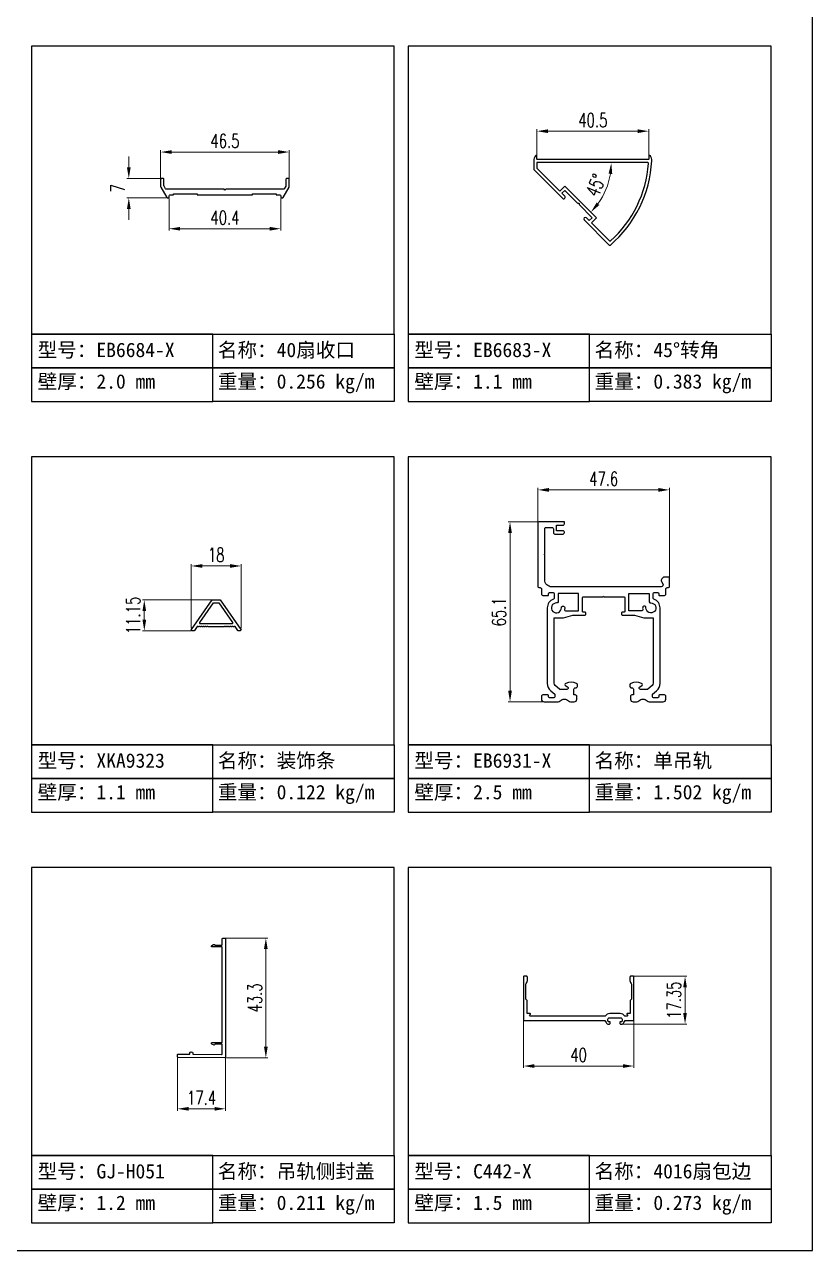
# Model space of a CAD drawing. Header units: millimetres. Extents: x 4423 to 13326, y -1516 to 5738.
# Drawn here: x 10979.3 to 11264.3, y 4833.2 to 5276.5 of the extents above; entities that cross this region are included whole.
import ezdxf

# ---------------------------------------------------------------- set-up
doc = ezdxf.new("R2010")
doc.units = ezdxf.units.MM
doc.header["$LTSCALE"] = 0.5
doc.layers.add('铝型材', color=1, linetype='Continuous')
doc.styles.get("Standard").update_dxf_attribs({"font": 'swissc.ttf', "height": 3})
doc.styles.add('汇总标注', font='romand.shx', dxfattribs={"width": 0.7, "height": 5})
doc.dimstyles.new('1汇总比例', dxfattribs={"dimscale": 0, "dimtxt": 5, "dimasz": 4, "dimexe": 0.7, "dimexo": 0.625, "dimgap": 1.5, "dimtad": 1, "dimzin": 9, "dimdsep": 46, "dimtxsty": '汇总标注', "dimcen": 0, "dimclrd": 3, "dimclre": 3, "dimclrt": 2, "dimadec": 1, "dimazin": 2, "dimtfac": 1, "dimtofl": 0, "dimtmove": 0, "dimatfit": 3, "dimfxl": 0, "dimtolj": 1, "dimlwd": 13, "dimlwe": 13, "dimarcsym": 0})

# ---------------------------------------------------------------- blocks, each defined once
blk = doc.blocks.new('*D214')
at = {"layer": 'Defpoints', "color": 0, "lineweight": 30, "ltscale": 0.4, "transparency": 16777216}
for p in [(11031.59, 5214.3), (11071.99, 5214.3), (11071.99, 5202.69)]:
    blk.add_point(p, dxfattribs=at)
at = {"layer": '铝型材', "color": 3, "lineweight": 13, "ltscale": 0.4, "transparency": 16777216}
for p, q in [((11031.59, 5213.68), (11031.59, 5201.99)), ((11071.99, 5213.68), (11071.99, 5201.99)), ((11035.59, 5202.69), (11067.99, 5202.69))]:
    blk.add_line(p, q, dxfattribs=at)
at = {"layer": '铝型材', "color": 3, "lineweight": 30, "ltscale": 0.4, "transparency": 16777216}
for points in [[(11035.59, 5203.35), (11035.59, 5202.02), (11031.59, 5202.69)], [(11067.99, 5203.35), (11067.99, 5202.02), (11071.99, 5202.69)]]:
    blk.add_solid(points, dxfattribs=at)
at = {"layer": '铝型材', "color": 2, "ltscale": 0.4, "transparency": 16777216, "insert": (11051.79, 5206.69), "char_height": 5, "attachment_point": 5, "style": '汇总标注'}
blk.add_mtext('\\A1;40.4', dxfattribs=at)
blk = doc.blocks.new('*D215')
at = {"layer": 'Defpoints', "color": 0, "lineweight": 30, "ltscale": 0.4, "transparency": 16777216}
for p in [(11028.54, 5230.42), (11028.54, 5219.22), (11075.04, 5219.22)]:
    blk.add_point(p, dxfattribs=at)
at = {"layer": '铝型材', "color": 3, "lineweight": 13, "ltscale": 0.4, "transparency": 16777216}
for p, q in [((11028.54, 5219.84), (11028.54, 5231.12)), ((11071.04, 5230.42), (11032.54, 5230.42)), ((11075.04, 5219.84), (11075.04, 5231.12))]:
    blk.add_line(p, q, dxfattribs=at)
at = {"layer": '铝型材', "color": 3, "lineweight": 30, "ltscale": 0.4, "transparency": 16777216}
for points in [[(11032.54, 5231.09), (11032.54, 5229.75), (11028.54, 5230.42)], [(11071.04, 5231.09), (11071.04, 5229.75), (11075.04, 5230.42)]]:
    blk.add_solid(points, dxfattribs=at)
at = {"layer": '铝型材', "color": 2, "ltscale": 0.4, "transparency": 16777216, "insert": (11051.79, 5234.42), "char_height": 5, "attachment_point": 5, "style": '汇总标注'}
blk.add_mtext('\\A1;46.5', dxfattribs=at)
blk = doc.blocks.new('*D216')
at = {"layer": 'Defpoints', "color": 0, "lineweight": 30, "ltscale": 0.4, "transparency": 16777216}
for p in [(11017.02, 5220.85), (11029.14, 5220.85), (11031.14, 5213.85)]:
    blk.add_point(p, dxfattribs=at)
at = {"layer": '铝型材', "color": 3, "lineweight": 13, "ltscale": 0.4, "transparency": 16777216}
for p, q in [((11017.02, 5224.85), (11017.02, 5228.85)), ((11028.51, 5220.85), (11016.32, 5220.85)), ((11030.52, 5213.85), (11016.32, 5213.85)), ((11017.02, 5209.85), (11017.02, 5205.85))]:
    blk.add_line(p, q, dxfattribs=at)
at = {"layer": '铝型材', "color": 3, "lineweight": 30, "ltscale": 0.4, "transparency": 16777216}
for points in [[(11016.35, 5224.85), (11017.69, 5224.85), (11017.02, 5220.85)], [(11016.35, 5209.85), (11017.69, 5209.85), (11017.02, 5213.85)]]:
    blk.add_solid(points, dxfattribs=at)
at = {"layer": '铝型材', "color": 2, "ltscale": 0.4, "transparency": 16777216, "insert": (11013.02, 5217.35), "char_height": 5, "attachment_point": 5, "rotation": 90, "style": '汇总标注'}
blk.add_mtext('\\A1;7', dxfattribs=at)
blk = doc.blocks.new('*D217')
at = {"layer": 'Defpoints', "color": 0, "lineweight": 30, "ltscale": 0.4, "transparency": 16777216}
for p in [(11205.1, 5237.97), (11164.6, 5228.44), (11205.1, 5228.44)]:
    blk.add_point(p, dxfattribs=at)
at = {"layer": '铝型材', "color": 3, "lineweight": 13, "ltscale": 0.4, "transparency": 16777216}
for p, q in [((11164.6, 5229.06), (11164.6, 5238.67)), ((11168.6, 5237.97), (11201.1, 5237.97)), ((11205.1, 5229.06), (11205.1, 5238.67))]:
    blk.add_line(p, q, dxfattribs=at)
at = {"layer": '铝型材', "color": 3, "lineweight": 30, "ltscale": 0.4, "transparency": 16777216}
for points in [[(11168.6, 5238.63), (11168.6, 5237.3), (11164.6, 5237.97)], [(11201.1, 5238.63), (11201.1, 5237.3), (11205.1, 5237.97)]]:
    blk.add_solid(points, dxfattribs=at)
at = {"layer": '铝型材', "color": 2, "ltscale": 0.4, "transparency": 16777216, "insert": (11184.85, 5241.97), "char_height": 5, "attachment_point": 5, "style": '汇总标注'}
blk.add_mtext('\\A1;40.5', dxfattribs=at)
blk = doc.blocks.new('*D218')
at = {"layer": 'Defpoints', "color": 0, "lineweight": 30, "ltscale": 0.4, "transparency": 16777216}
for p in [(11164.6, 5226.53), (11204.69, 5226.53), (11174.71, 5218.07), (11188.14, 5213.89), (11186.17, 5206.61)]:
    blk.add_point(p, dxfattribs=at)
at = {"layer": '铝型材', "color": 3, "lineweight": 13, "ltscale": 0.4, "transparency": 16777216}
blk.add_arc((11166.25, 5226.53), 25.28, 324.0744, 350.9256, dxfattribs=at)
at = {"layer": '铝型材', "color": 3, "lineweight": 30, "ltscale": 0.4, "transparency": 16777216}
for points in [[(11190.55, 5222.6), (11191.88, 5222.49), (11191.53, 5226.53)], [(11187.23, 5211.27), (11186.21, 5212.13), (11184.12, 5208.66)]]:
    blk.add_solid(points, dxfattribs=at)
at = {"layer": '铝型材', "color": 2, "ltscale": 0.4, "transparency": 16777216, "insert": (11185.91, 5218.39), "char_height": 5, "attachment_point": 5, "rotation": 67.5, "style": '汇总标注'}
blk.add_mtext('\\A1;45°', dxfattribs=at)
blk = doc.blocks.new('*D239')
at = {"layer": 'Defpoints', "color": 0, "lineweight": 30, "ltscale": 0.4, "transparency": 16777216}
for p in [(11164.97, 5108.25), (11164.97, 5093.95), (11212.57, 5075.05)]:
    blk.add_point(p, dxfattribs=at)
at = {"layer": '铝型材', "color": 3, "lineweight": 13, "ltscale": 0.4, "transparency": 16777216}
for p, q in [((11164.97, 5094.58), (11164.97, 5108.95)), ((11208.57, 5108.25), (11168.97, 5108.25)), ((11212.57, 5075.67), (11212.57, 5108.95))]:
    blk.add_line(p, q, dxfattribs=at)
at = {"layer": '铝型材', "color": 3, "lineweight": 30, "ltscale": 0.4, "transparency": 16777216}
for points in [[(11168.97, 5108.92), (11168.97, 5107.58), (11164.97, 5108.25)], [(11208.57, 5108.92), (11208.57, 5107.58), (11212.57, 5108.25)]]:
    blk.add_solid(points, dxfattribs=at)
at = {"layer": '铝型材', "color": 2, "ltscale": 0.4, "transparency": 16777216, "insert": (11188.77, 5112.25), "char_height": 5, "attachment_point": 5, "style": '汇总标注'}
blk.add_mtext('\\A1;47.6', dxfattribs=at)
blk = doc.blocks.new('*D240')
at = {"layer": 'Defpoints', "color": 0, "lineweight": 30, "ltscale": 0.4, "transparency": 16777216}
for p in [(11167.59, 5096.7), (11154.9, 5031.6), (11169.79, 5031.6)]:
    blk.add_point(p, dxfattribs=at)
at = {"layer": '铝型材', "color": 3, "lineweight": 13, "ltscale": 0.4, "transparency": 16777216}
for p, q in [((11166.96, 5096.7), (11154.2, 5096.7)), ((11154.9, 5092.7), (11154.9, 5035.6)), ((11169.16, 5031.6), (11154.2, 5031.6))]:
    blk.add_line(p, q, dxfattribs=at)
at = {"layer": '铝型材', "color": 3, "lineweight": 30, "ltscale": 0.4, "transparency": 16777216}
for points in [[(11154.23, 5092.7), (11155.57, 5092.7), (11154.9, 5096.7)], [(11154.23, 5035.6), (11155.57, 5035.6), (11154.9, 5031.6)]]:
    blk.add_solid(points, dxfattribs=at)
at = {"layer": '铝型材', "color": 2, "ltscale": 0.4, "transparency": 16777216, "insert": (11150.9, 5064.15), "char_height": 5, "attachment_point": 5, "rotation": 90, "style": '汇总标注'}
blk.add_mtext('\\A1;65.1', dxfattribs=at)
blk = doc.blocks.new('*D264')
at = {"layer": 'Defpoints', "color": 0, "lineweight": 30, "ltscale": 0.4, "transparency": 16777216}
for p in [(11034.63, 4903.64), (11052.03, 4905.43), (11034.63, 4884.44)]:
    blk.add_point(p, dxfattribs=at)
at = {"layer": '铝型材', "color": 3, "lineweight": 13, "ltscale": 0.4, "transparency": 16777216}
for p, q in [((11052.03, 4904.8), (11052.03, 4883.74)), ((11034.63, 4903.01), (11034.63, 4883.74)), ((11048.03, 4884.44), (11038.63, 4884.44))]:
    blk.add_line(p, q, dxfattribs=at)
at = {"layer": '铝型材', "color": 3, "lineweight": 30, "ltscale": 0.4, "transparency": 16777216}
for points in [[(11038.63, 4885.1), (11038.63, 4883.77), (11034.63, 4884.44)], [(11048.03, 4885.1), (11048.03, 4883.77), (11052.03, 4884.44)]]:
    blk.add_solid(points, dxfattribs=at)
at = {"layer": '铝型材', "color": 2, "ltscale": 0.4, "transparency": 16777216, "insert": (11043.33, 4888.44), "char_height": 5, "attachment_point": 5, "style": '汇总标注'}
blk.add_mtext('\\A1;17.4', dxfattribs=at)
blk = doc.blocks.new('*D265')
at = {"layer": 'Defpoints', "color": 0, "lineweight": 30, "ltscale": 0.4, "transparency": 16777216}
for p in [(11051.43, 4946.19), (11066.59, 4946.19), (11051.72, 4902.89)]:
    blk.add_point(p, dxfattribs=at)
at = {"layer": '铝型材', "color": 3, "lineweight": 13, "ltscale": 0.4, "transparency": 16777216}
for p, q in [((11052.05, 4946.19), (11067.29, 4946.19)), ((11066.59, 4906.89), (11066.59, 4942.19)), ((11052.35, 4902.89), (11067.29, 4902.89))]:
    blk.add_line(p, q, dxfattribs=at)
at = {"layer": '铝型材', "color": 3, "lineweight": 30, "ltscale": 0.4, "transparency": 16777216}
for points in [[(11065.92, 4942.19), (11067.26, 4942.19), (11066.59, 4946.19)], [(11065.92, 4906.89), (11067.26, 4906.89), (11066.59, 4902.89)]]:
    blk.add_solid(points, dxfattribs=at)
at = {"layer": '铝型材', "color": 2, "ltscale": 0.4, "transparency": 16777216, "insert": (11062.59, 4924.54), "char_height": 5, "attachment_point": 5, "rotation": 90, "style": '汇总标注'}
blk.add_mtext('\\A1;43.3', dxfattribs=at)
blk = doc.blocks.new('*D266')
at = {"layer": 'Defpoints', "color": 0, "lineweight": 30, "ltscale": 0.4, "transparency": 16777216}
for p in [(11159.73, 4918.14), (11199.73, 4918.55), (11159.73, 4899.91)]:
    blk.add_point(p, dxfattribs=at)
at = {"layer": '铝型材', "color": 3, "lineweight": 13, "ltscale": 0.4, "transparency": 16777216}
for p, q in [((11159.73, 4917.52), (11159.73, 4899.21)), ((11199.73, 4917.93), (11199.73, 4899.21)), ((11195.73, 4899.91), (11163.73, 4899.91))]:
    blk.add_line(p, q, dxfattribs=at)
at = {"layer": '铝型材', "color": 3, "lineweight": 30, "ltscale": 0.4, "transparency": 16777216}
for points in [[(11163.73, 4900.58), (11163.73, 4899.24), (11159.73, 4899.91)], [(11195.73, 4900.58), (11195.73, 4899.24), (11199.73, 4899.91)]]:
    blk.add_solid(points, dxfattribs=at)
at = {"layer": '铝型材', "color": 2, "ltscale": 0.4, "transparency": 16777216, "insert": (11179.73, 4903.91), "char_height": 5, "attachment_point": 5, "style": '汇总标注'}
blk.add_mtext('\\A1;40', dxfattribs=at)
blk = doc.blocks.new('*D267')
at = {"layer": 'Defpoints', "color": 0, "lineweight": 30, "ltscale": 0.4, "transparency": 16777216}
for p in [(11199, 4932.4), (11218.21, 4932.4), (11195.03, 4915.05)]:
    blk.add_point(p, dxfattribs=at)
at = {"layer": '铝型材', "color": 3, "lineweight": 13, "ltscale": 0.4, "transparency": 16777216}
for p, q in [((11199.63, 4932.4), (11218.91, 4932.4)), ((11218.21, 4919.05), (11218.21, 4928.4)), ((11195.65, 4915.05), (11218.91, 4915.05))]:
    blk.add_line(p, q, dxfattribs=at)
at = {"layer": '铝型材', "color": 3, "lineweight": 30, "ltscale": 0.4, "transparency": 16777216}
for points in [[(11217.54, 4928.4), (11218.87, 4928.4), (11218.21, 4932.4)], [(11217.54, 4919.05), (11218.87, 4919.05), (11218.21, 4915.05)]]:
    blk.add_solid(points, dxfattribs=at)
at = {"layer": '铝型材', "color": 2, "ltscale": 0.4, "transparency": 16777216, "insert": (11214.21, 4923.72), "char_height": 5, "attachment_point": 5, "rotation": 90, "style": '汇总标注'}
blk.add_mtext('\\A1;17.35', dxfattribs=at)
blk = doc.blocks.new('*D269')
at = {"layer": 'Defpoints', "color": 0, "lineweight": 30, "ltscale": 0.4, "transparency": 16777216}
for p in [(11039.62, 5080.74), (11039.62, 5057.6), (11057.62, 5057.6)]:
    blk.add_point(p, dxfattribs=at)
at = {"layer": '铝型材', "color": 3, "lineweight": 13, "ltscale": 0.4, "transparency": 16777216}
for p, q in [((11039.62, 5058.23), (11039.62, 5081.44)), ((11053.62, 5080.74), (11043.62, 5080.74)), ((11057.62, 5058.23), (11057.62, 5081.44))]:
    blk.add_line(p, q, dxfattribs=at)
at = {"layer": '铝型材', "color": 3, "lineweight": 30, "ltscale": 0.4, "transparency": 16777216}
for points in [[(11043.62, 5081.41), (11043.62, 5080.07), (11039.62, 5080.74)], [(11053.62, 5081.41), (11053.62, 5080.07), (11057.62, 5080.74)]]:
    blk.add_solid(points, dxfattribs=at)
at = {"layer": '铝型材', "color": 2, "ltscale": 0.4, "transparency": 16777216, "insert": (11048.62, 5084.74), "char_height": 5, "attachment_point": 5, "style": '汇总标注'}
blk.add_mtext('\\A1;18', dxfattribs=at)
blk = doc.blocks.new('*D270')
at = {"layer": 'Defpoints', "color": 0, "lineweight": 30, "ltscale": 0.4, "transparency": 16777216}
for p in [(11048.62, 5068.45), (11022.62, 5057.3), (11040.23, 5057.3)]:
    blk.add_point(p, dxfattribs=at)
at = {"layer": '铝型材', "color": 3, "lineweight": 13, "ltscale": 0.4, "transparency": 16777216}
for p, q in [((11048, 5068.45), (11021.92, 5068.45)), ((11022.62, 5064.45), (11022.62, 5061.3)), ((11039.6, 5057.3), (11021.92, 5057.3))]:
    blk.add_line(p, q, dxfattribs=at)
at = {"layer": '铝型材', "color": 3, "lineweight": 30, "ltscale": 0.4, "transparency": 16777216}
for points in [[(11021.96, 5064.45), (11023.29, 5064.45), (11022.62, 5068.45)], [(11021.96, 5061.3), (11023.29, 5061.3), (11022.62, 5057.3)]]:
    blk.add_solid(points, dxfattribs=at)
at = {"layer": '铝型材', "color": 2, "ltscale": 0.4, "transparency": 16777216, "insert": (11018.62, 5062.88), "char_height": 5, "attachment_point": 5, "rotation": 90, "style": '汇总标注'}
blk.add_mtext('\\A1;11.15', dxfattribs=at)
blk = doc.blocks.new('GJ-H051', base_point=(40.57, 22.69))
at = {"layer": '铝型材', "ltscale": 0.4}
blk.add_lwpolyline([(39.07, 10.37), (36.84, 10.37, 0.198912), (36.62, 10.28), (36.5, 10.16, -0.327623), (36.15, 10.1), (35.57, 10.4, -0.784383), (35.71, 10.97), (39.07, 10.97, 0.414214), (39.37, 11.27), (39.37, 45.27, 0.414214), (39.07, 45.57), (35.71, 45.57, -0.784383), (35.57, 46.13), (36.15, 46.43, -0.327623), (36.5, 46.38), (36.62, 46.26, 0.198912), (36.84, 46.17), (39.07, 46.17, 0.414214), (39.37, 46.47), (39.37, 48.47, -0.414214), (39.67, 48.77), (40.27, 48.77, -0.414214), (40.57, 48.47), (40.57, 5.77, -0.416772), (40.27, 5.47), (23.47, 5.62, -0.414214), (23.17, 5.92), (23.18, 6.52, -0.414214), (23.48, 6.82), (27.67, 6.78), (27.67, 7.27, -0.416772), (27.97, 7.57), (28.37, 7.56, -0.41166), (28.67, 7.26), (28.67, 6.77), (39.07, 6.68, 0.416772), (39.37, 6.98), (39.37, 10.07, 0.414214)], format="xyb", close=True, dxfattribs=at)
blk = doc.blocks.new('XKA9323', base_point=(17.46, 14.27))
at = {"layer": '铝型材', "ltscale": 0.4}
for points in [[(20.48, 4.62, -0.267949), (20.31, 4.52), (14.61, 4.52, -0.267949), (14.43, 4.62, 0.57735), (14.09, 4.62, -0.267949), (13.92, 4.52, -0.267949), (13.74, 4.62, 0.57735), (13.4, 4.62, -0.57735), (13.05, 4.62, 0.57735), (12.7, 4.62, -0.57735), (12.36, 4.62, 0.57735), (12.01, 4.62, -0.267949), (11.84, 4.52, -0.267949), (11.66, 4.62, 0.57735), (11.32, 4.62, -0.57735), (10.97, 4.62, 0.267949), (10.8, 4.72), (10.64, 4.72), (9.61, 3.24, -0.245216), (9.37, 3.12), (8.76, 3.12, -0.606147), (8.51, 3.59), (15.96, 14.27), (18.96, 14.27), (26.4, 3.59, -0.606147), (26.16, 3.12), (25.55, 3.12, -0.245216), (25.3, 3.24), (24.28, 4.72), (24.12, 4.72, 0.267949), (23.95, 4.62, -0.57735), (23.6, 4.62, 0.57735), (23.25, 4.62, -0.267949), (23.08, 4.52, -0.267949), (22.91, 4.62, 0.57735), (22.56, 4.62, -0.57735), (22.21, 4.62, 0.57735), (21.87, 4.62, -0.57735), (21.52, 4.62, 0.57735), (21.17, 4.62, -0.267949), (21, 4.52, -0.267949), (20.83, 4.62, 0.57735)], [(18.38, 13.17), (23.32, 6.09, -0.606147), (23.07, 5.62), (11.84, 5.62, -0.606147), (11.6, 6.09), (16.53, 13.17)]]:
    blk.add_lwpolyline(points, format="xyb", close=True, dxfattribs=at)
blk = doc.blocks.new('C442-X', base_point=(20.72, 21.1))
at = {"layer": '铝型材', "ltscale": 0.4}
blk.add_lwpolyline([(50.02, 6.9), (22.99, 6.9, -0.668179), (22.78, 7.42), (22.92, 7.56, 0.668179), (22.78, 7.9), (21.77, 7.9), (21.77, 12.59), (21.27, 13.09), (21.27, 18.47, 0.114818), (21.87, 19.79), (21.87, 21.1, 0.414214), (21.57, 21.4), (20.72, 21.4, 0.414214), (20.42, 21.1), (20.42, 5.7, 0.414214), (20.72, 5.4), (49.87, 5.4), (50.32, 4.63, 0.267949), (51.32, 4.05), (51.52, 4.05, 0.414214), (51.82, 4.35), (51.82, 4.7, 0.414214), (51.62, 4.9), (51.32, 4.9, -0.414272), (51.02, 5.2), (51.02, 5.9, -0.414214), (51.52, 6.4), (55.62, 6.4, -0.414214), (56.12, 5.9), (56.12, 5.2, -0.414272), (55.82, 4.9), (55.52, 4.9, 0.414214), (55.32, 4.7), (55.32, 4.35, 0.414214), (55.62, 4.05), (55.82, 4.05, 0.267949), (56.81, 4.63), (57.26, 5.4), (60.12, 5.4, 0.414214), (60.42, 5.7), (60.42, 21.1, 0.414214), (60.12, 21.4), (59.27, 21.4, 0.414214), (58.97, 21.1), (58.97, 19.79, 0.114818), (59.57, 18.47), (59.57, 13.09), (59.07, 12.59), (59.07, 7.9), (58.05, 7.9, 0.668179), (57.91, 7.56), (58.05, 7.42, -0.668179), (57.84, 6.9), (57.12, 6.9, 0.267949), (55.39, 7.9), (51.75, 7.9, 0.267949)], format="xyb", close=True, dxfattribs=at)
blk = doc.blocks.new('EB6684-X', base_point=(33.75, 4.2))
at = {"layer": '铝型材', "ltscale": 0.4}
blk.add_lwpolyline([(54.55, 3.1, 0.267949), (54.81, 3.25), (56.97, 6.98, 0.131652), (57.01, 7.13), (57.01, 9.8, 0.414214), (56.71, 10.1), (56.11, 10.1, 0.414214), (55.81, 9.8), (55.81, 7.45, -0.131652), (55.77, 7.3), (55.22, 6.35, -0.267949), (54.96, 6.2), (34.05, 6.2), (33.75, 5.9), (33.45, 6.2), (12.55, 6.2, -0.267949), (12.29, 6.35), (11.74, 7.3, -0.131652), (11.7, 7.45), (11.7, 9.8, 0.414214), (11.4, 10.1), (10.8, 10.1, 0.414214), (10.5, 9.8), (10.5, 7.13, 0.131652), (10.54, 6.98), (12.69, 3.25, 0.267949), (12.95, 3.1), (13.25, 3.1, 0.414214), (13.55, 3.4), (13.55, 3.7, -0.414214), (14.05, 4.2), (15.2, 4.2), (15.2, 4.6), (23.75, 4.6), (23.75, 4.2), (33.75, 4.2), (43.75, 4.2), (43.75, 4.6), (52.3, 4.6), (52.3, 4.2), (53.45, 4.2, -0.414214), (53.95, 3.7), (53.95, 3.4, 0.414214), (54.25, 3.1)], format="xyb", close=True, dxfattribs=at)
blk = doc.blocks.new('EB6683-X', base_point=(13.36, 30.85))
at = {"layer": '铝型材', "ltscale": 0.4}
blk.add_lwpolyline([(29.31, 16.97, -1), (29.73, 16.55), (34.47, 11.81), (33.41, 10.75), (32.39, 11.77, 1), (31.61, 11), (40.67, 1.94, 0.392175), (41.08, 1.92, 0.205553), (56.01, 32.39, 0.160245), (55.51, 34.2, 0.743116), (54.96, 34.03), (54.96, 33.13, -0.414214), (54.66, 32.83), (14.76, 32.83, -0.414214), (14.46, 33.13), (14.46, 34.03, 0.730343), (13.92, 34.2, 0.15584), (13.36, 32.46), (13.36, 29.24), (23.76, 18.84, 1.000014), (24.54, 19.62), (23.51, 20.65), (24.57, 21.71), (29.31, 16.97)], format="xyb", dxfattribs=at)
blk.add_lwpolyline([(41.13, 3.43, 0.192756), (54.85, 31.41, 0.436373), (54.55, 31.73), (14.46, 31.73), (14.46, 29.69), (22.73, 21.43), (24.57, 23.26), (36.03, 11.81), (34.19, 9.97), (40.72, 3.44, 0.399254)], format="xyb", close=True, dxfattribs=at)
blk = doc.blocks.new('EB6931-X', base_point=(40.03, 46.58))
at = {"layer": '铝型材', "ltscale": 0.4}
for points in [[(62.53, 9.38), (62.53, 10.38, 0.414214), (62.03, 10.88), (60.23, 10.88, 0.414214), (59.93, 10.58), (59.93, 10.18, -0.414214), (59.63, 9.88), (58.04, 9.88, -0.414213), (57.74, 10.18), (57.74, 11.19), (59.18, 12.41, 0.221695), (60.43, 15.09), (60.43, 42.35, 0.321968), (58.19, 45.48, -0.321968), (57.98, 45.76), (57.98, 47.58, -0.414213), (58.28, 47.88), (59.63, 47.88, -0.414214), (59.93, 47.58), (59.93, 47.18, 0.414214), (60.23, 46.88), (62.03, 46.88, 0.414214), (62.53, 47.38), (62.53, 48.38), (62.53, 49.18, -0.414214), (63.03, 49.68), (63.33, 49.68, 0.414214), (63.83, 50.18), (63.83, 53.48), (61.69, 53.48), (61.06, 52.85, 0.339454), (60.93, 51.88), (61.42, 51.03, -0.57735), (60.82, 49.98), (21.23, 49.98, -0.414214), (18.73, 52.48), (18.73, 61.53), (18.53, 61.73), (18.73, 61.93), (18.73, 70.98, -0.414214), (19.23, 71.48), (21.33, 71.48, -0.414214), (21.83, 70.98), (21.83, 69.58, 0.414214), (22.33, 69.08), (25.33, 69.08, 0.414214), (25.83, 69.58), (25.83, 69.78, 0.414214), (25.33, 70.28), (23.03, 70.28), (23.03, 72.28), (25.33, 72.28, 0.414214), (25.83, 72.78), (25.83, 73.48), (16.73, 73.48, 0.414214), (16.23, 72.98), (16.23, 50.18, 0.414214), (16.73, 49.68), (17.03, 49.68, -0.414214), (17.53, 49.18), (17.53, 48.38), (17.53, 47.38, 0.414214), (18.03, 46.88), (19.84, 46.88, 0.414214), (20.14, 47.18), (20.14, 47.58, -0.414214), (20.44, 47.88), (21.79, 47.88, -0.414213), (22.09, 47.58), (22.09, 45.76, -0.321968), (21.88, 45.48, 0.321968), (19.63, 42.35), (19.63, 15.09, 0.221695), (20.89, 12.41), (22.33, 11.19), (22.33, 10.18, -0.414213), (22.03, 9.88), (20.44, 9.88, -0.414214), (20.14, 10.18), (20.14, 10.58, 0.414214), (19.84, 10.88), (18.03, 10.88, 0.414214), (17.53, 10.38), (17.53, 9.38, 0.414214), (18.53, 8.38), (23.57, 8.38, 0.213422), (24.32, 8.72, -0.447214), (27.3, 8.72, 0.213422), (28.04, 8.38), (29.33, 8.38, 0.414213), (30.33, 9.38), (30.33, 10.38, 0.414214), (29.83, 10.88), (29.28, 10.88), (29.28, 12.98, -0.414214), (29.78, 13.48), (30.03, 13.48, 0.414214), (30.53, 13.98), (30.53, 14.6, 0.293253), (30.24, 15.06, 0.218998), (26.31, 15.05, 0.623882), (26.29, 14.15), (26.92, 13.83, -0.785675), (26.69, 12.88), (24.39, 12.88, -0.176328), (24.07, 13), (22.49, 14.32, -0.221695), (22.13, 15.09), (22.13, 38.78), (25.55, 38.78), (28.93, 39.78), (33.33, 39.78, 0.414214), (33.53, 39.98), (33.53, 40.58, 0.414214), (33.33, 40.78), (32.63, 40.78, -0.414214), (32.43, 40.98), (32.43, 46.18, -0.414214), (32.63, 46.38), (39.83, 46.38), (40.03, 46.58), (40.23, 46.38), (47.43, 46.38, -0.414214), (47.63, 46.18), (47.63, 40.98, -0.414214), (47.43, 40.78), (46.73, 40.78, 0.414214), (46.53, 40.58), (46.53, 39.98, 0.414214), (46.73, 39.78), (51.13, 39.78), (54.52, 38.78), (57.93, 38.78), (57.93, 15.09, -0.221695), (57.58, 14.32), (56, 13, -0.176328), (55.68, 12.88), (53.38, 12.88, -0.785675), (53.15, 13.83), (53.77, 14.15, 0.623882), (53.75, 15.05, 0.218998), (49.83, 15.06, 0.293253), (49.53, 14.6), (49.53, 13.98, 0.414214), (50.03, 13.48), (50.28, 13.48, -0.414214), (50.78, 12.98), (50.78, 10.88), (50.23, 10.88, 0.414214), (49.73, 10.38), (49.73, 9.38, 0.414213), (50.73, 8.38), (52.02, 8.38, 0.213422), (52.77, 8.72, -0.447214), (55.75, 8.72, 0.213422), (56.5, 8.38), (61.53, 8.38, 0.414214)], [(23.52, 44.52, -0.351391), (23.01, 44.15, 2.56779), (24.73, 42.43, -0.351391), (25.1, 42.93), (25.3, 42.98, -0.474498), (25.93, 42.53, -0.055722), (25.9, 41.86, 0.462565), (26.39, 41.28), (30.93, 41.28), (30.93, 47.58), (23.59, 47.58), (23.59, 44.84, -0.065543), (23.57, 44.71)], [(57.06, 44.15, -2.56779), (55.34, 42.43, 0.351391), (54.97, 42.93), (54.77, 42.98, 0.474498), (54.14, 42.53, 0.055722), (54.17, 41.86, -0.462565), (53.68, 41.28), (49.13, 41.28), (49.13, 47.58), (56.48, 47.58), (56.48, 44.84, 0.065543), (56.5, 44.71), (56.55, 44.52, 0.351391)]]:
    blk.add_lwpolyline(points, format="xyb", close=True, dxfattribs=at)

msp = doc.modelspace()

# ---------------------------------------------------------------- linework, layer by layer
at = {"layer": '铝型材', "ltscale": 0.4}
for points in [[(10699.2993, 4833.2095), (11264.2993, 4833.2095), (11264.2993, 5615.7095), (10699.2993, 5615.7095)], [(10981.7993, 5164.5153), (11113.0493, 5164.5153), (11113.0493, 5268.7095), (10981.7993, 5268.7095)], [(11118.0493, 5164.5153), (11249.2993, 5164.5153), (11249.2993, 5268.7095), (11118.0493, 5268.7095)], [(10981.7993, 5152.3624), (11047.4243, 5152.3624), (11047.4243, 5164.5153), (10981.7993, 5164.5153)], [(11047.4243, 5164.5153), (11113.0493, 5164.5153), (11113.0493, 5152.3624), (11047.4243, 5152.3624)], [(11118.0493, 5152.3624), (11183.6743, 5152.3624), (11183.6743, 5164.5153), (11118.0493, 5164.5153)], [(11183.6743, 5164.5153), (11249.2993, 5164.5153), (11249.2993, 5152.3624), (11183.6743, 5152.3624)], [(10981.7993, 5140.2095), (11047.4243, 5140.2095), (11047.4243, 5152.3624), (10981.7993, 5152.3624)], [(11047.4243, 5152.3624), (11113.0493, 5152.3624), (11113.0493, 5140.2095), (11047.4243, 5140.2095)], [(11118.0493, 5140.2095), (11183.6743, 5140.2095), (11183.6743, 5152.3624), (11118.0493, 5152.3624)], [(11183.6743, 5152.3624), (11249.2993, 5152.3624), (11249.2993, 5140.2095), (11183.6743, 5140.2095)], [(10981.7993, 5016.0153), (11113.0493, 5016.0153), (11113.0493, 5120.2095), (10981.7993, 5120.2095)], [(11118.0493, 5016.0153), (11249.2993, 5016.0153), (11249.2993, 5120.2095), (11118.0493, 5120.2095)], [(10981.7993, 5003.8624), (11047.4243, 5003.8624), (11047.4243, 5016.0153), (10981.7993, 5016.0153)], [(11047.4243, 5016.0153), (11113.0493, 5016.0153), (11113.0493, 5003.8624), (11047.4243, 5003.8624)], [(11118.0493, 5003.8624), (11183.6743, 5003.8624), (11183.6743, 5016.0153), (11118.0493, 5016.0153)], [(11183.6743, 5016.0153), (11249.2993, 5016.0153), (11249.2993, 5003.8624), (11183.6743, 5003.8624)], [(10981.7993, 4991.7095), (11047.4243, 4991.7095), (11047.4243, 5003.8624), (10981.7993, 5003.8624)], [(11047.4243, 5003.8624), (11113.0493, 5003.8624), (11113.0493, 4991.7095), (11047.4243, 4991.7095)], [(11118.0493, 4991.7095), (11183.6743, 4991.7095), (11183.6743, 5003.8624), (11118.0493, 5003.8624)], [(11183.6743, 5003.8624), (11249.2993, 5003.8624), (11249.2993, 4991.7095), (11183.6743, 4991.7095)], [(10981.7993, 4867.5153), (11113.0493, 4867.5153), (11113.0493, 4971.7095), (10981.7993, 4971.7095)], [(11118.0493, 4867.5153), (11249.2993, 4867.5153), (11249.2993, 4971.7095), (11118.0493, 4971.7095)], [(10981.7993, 4855.3624), (11047.4243, 4855.3624), (11047.4243, 4867.5153), (10981.7993, 4867.5153)], [(11047.4243, 4867.5153), (11113.0493, 4867.5153), (11113.0493, 4855.3624), (11047.4243, 4855.3624)], [(11118.0493, 4855.3624), (11183.6743, 4855.3624), (11183.6743, 4867.5153), (11118.0493, 4867.5153)], [(11183.6743, 4867.5153), (11249.2993, 4867.5153), (11249.2993, 4855.3624), (11183.6743, 4855.3624)], [(10981.7993, 4843.2095), (11047.4243, 4843.2095), (11047.4243, 4855.3624), (10981.7993, 4855.3624)], [(11047.4243, 4855.3624), (11113.0493, 4855.3624), (11113.0493, 4843.2095), (11047.4243, 4843.2095)], [(11118.0493, 4843.2095), (11183.6743, 4843.2095), (11183.6743, 4855.3624), (11118.0493, 4855.3624)], [(11183.6743, 4855.3624), (11249.2993, 4855.3624), (11249.2993, 4843.2095), (11183.6743, 4843.2095)]]:
    msp.add_lwpolyline(points, close=True, dxfattribs=at)

# ---------------------------------------------------------------- block references
for name, p in [('EB6683-X', (11163.5043, 5225.7091)), ('EB6684-X', (11051.7914, 5214.9498)), ('EB6931-X', (11188.7681, 5069.7957)), ('XKA9323', (11048.6222, 5068.4508)), ('GJ-H051', (11052.0275, 4920.1081)), ('C442-X', (11160.0259, 4932.0958))]:
    msp.add_blockref(name, p, dxfattribs=at)

# ---------------------------------------------------------------- texts
at = {"layer": '铝型材', "ltscale": 0.4, "char_height": 5.1984, "attachment_point": 1}
for s, insert in [('{\\fSimSun|b0|i0|c134|p2;型号：EB6684-X}', (10984.0298, 5161.4685)), ('{\\fSimSun|b0|i0|c134|p2;名称：40扇收口}', (11049.2222, 5161.4685)), ('{\\fSimSun|b0|i0|c134|p2;型号：EB6683-X}', (11120.2798, 5161.4685)), ('{\\fSimSun|b0|i0|c134|p2;名称：45°转角}', (11185.4722, 5161.4685)), ('{\\fSimSun|b0|i0|c134|p2;壁厚：2.0 mm}', (10984.0298, 5150.0603)), ('{\\fSimSun|b0|i0|c134|p2;重量：0.256 kg/m}', (11049.2222, 5150.0603)), ('{\\fSimSun|b0|i0|c134|p2;壁厚：1.1 mm}', (11120.2798, 5150.0603)), ('{\\fSimSun|b0|i0|c134|p2;重量：0.383 kg/m}', (11185.4722, 5150.0603)), ('{\\fSimSun|b0|i0|c134|p2;型号：XKA9323}', (10984.0298, 5012.9685)), ('{\\fSimSun|b0|i0|c134|p2;名称：装饰条}', (11049.2222, 5012.9685)), ('{\\fSimSun|b0|i0|c134|p2;型号：EB6931-X}', (11120.2798, 5012.9685)), ('{\\fSimSun|b0|i0|c134|p2;名称：单吊轨}', (11185.4722, 5012.9685)), ('{\\fSimSun|b0|i0|c134|p2;壁厚：1.1 mm}', (10984.0298, 5001.5603)), ('{\\fSimSun|b0|i0|c134|p2;重量：0.122 kg/m}', (11049.2222, 5001.5603)), ('{\\fSimSun|b0|i0|c134|p2;壁厚：2.5 mm}', (11120.2798, 5001.5603)), ('{\\fSimSun|b0|i0|c134|p2;重量：1.502 kg/m}', (11185.4722, 5001.5603)), ('{\\fSimSun|b0|i0|c134|p2;型号：GJ-H051}', (10984.0298, 4864.4685)), ('{\\fSimSun|b0|i0|c134|p2;名称：吊轨侧封盖}', (11049.2222, 4864.4685)), ('{\\fSimSun|b0|i0|c134|p2;型号：C442-X}', (11120.2798, 4864.4685)), ('{\\fSimSun|b0|i0|c134|p2;名称：4016扇包边}', (11185.4722, 4864.4685)), ('{\\fSimSun|b0|i0|c134|p2;壁厚：1.2 mm}', (10984.0298, 4853.0603)), ('{\\fSimSun|b0|i0|c134|p2;重量：0.211 kg/m}', (11049.2222, 4853.0603)), ('{\\fSimSun|b0|i0|c134|p2;壁厚：1.5 mm}', (11120.2798, 4853.0603)), ('{\\fSimSun|b0|i0|c134|p2;重量：0.273 kg/m}', (11185.4722, 4853.0603))]:
    msp.add_mtext(s, dxfattribs=dict(at, insert=insert))

# ---------------------------------------------------------------- dimensions: what is measured, and where the dimension line sits
at = {"layer": '铝型材', "ltscale": 0.4}
for base, p1, p2, override, picture, middle in [((11205.1043, 5237.9656), (11164.6043, 5228.4372), (11205.1043, 5228.4372), {"dimscale": 1}, '*D217', (11184.8543, 5241.9656)), ((11028.5395, 5230.4189), (11075.0432, 5219.2159), (11028.5395, 5219.2159), {"dimscale": 1}, '*D215', (11051.7914, 5234.4189)), ((11071.9914, 5202.6851), (11031.5914, 5214.3011), (11071.9914, 5214.3011), {"dimscale": 1}, '*D214', (11051.7914, 5206.6851)), ((11164.9681, 5108.2515), (11212.5681, 5075.0457), (11164.9681, 5093.9528), {"dimscale": 1}, '*D239', (11188.7681, 5112.2515)), ((11039.6222, 5080.7398), (11057.6222, 5057.6008), (11039.6222, 5057.6008), {"dimscale": 1, "dimfxl": 250, "dimfxlon": 1}, '*D269', (11048.6222, 5084.7398)), ((11159.7259, 4899.91), (11199.7259, 4918.553), (11159.7259, 4918.1444), {"dimscale": 1}, '*D266', (11179.7259, 4903.91)), ((11034.6308, 4884.437), (11052.0275, 4905.4286), (11034.6308, 4903.6357), {"dimscale": 1}, '*D264', (11043.3292, 4888.437))]:
    dim = msp.add_linear_dim(base=base, p1=p1, p2=p2, dimstyle='1汇总比例', override=override, dxfattribs=at)
    dim.commit()
    dim.dimension.update_dxf_attribs({"geometry": picture, "text_midpoint": middle})
for base, p1, p2, picture, middle in [((11017.0215, 5220.8523), (11031.1414, 5213.8523), (11029.1395, 5220.8523), '*D216', (11013.0215, 5217.3523)), ((11154.8985, 5031.5957), (11167.5853, 5096.6957), (11169.7871, 5031.5957), '*D240', (11150.8985, 5064.1457)), ((11066.591, 4946.1856), (11051.7249, 4902.8865), (11051.4275, 4946.1856), '*D265', (11062.591, 4924.5361)), ((11218.2075, 4932.3958), (11195.0273, 4915.0458), (11199.0009, 4932.3958), '*D267', (11214.2075, 4923.7208))]:
    dim = msp.add_linear_dim(base=base, p1=p1, p2=p2, angle=90, dimstyle='1汇总比例', override={"dimscale": 1}, dxfattribs=at)
    dim.commit()
    dim.dimension.update_dxf_attribs({"geometry": picture, "text_midpoint": middle})
dim = msp.add_angular_dim_2l(base=(11188.1413, 5213.8935), line1=((11204.6871, 5226.5348), (11164.6043, 5226.5348)), line2=((11174.7119, 5218.0689), (11186.1671, 5206.6138)), dimstyle='1汇总比例', override={"dimscale": 1}, dxfattribs=at)
dim.commit()
dim.dimension.update_dxf_attribs({"geometry": '*D218', "text_midpoint": (11185.9085, 5218.3903)})
dim = msp.add_linear_dim(base=(11022.6234, 5057.3008), p1=(11048.6222, 5068.4508), p2=(11040.227, 5057.3008), angle=90, dimstyle='1汇总比例', override={"dimscale": 1, "dimfxl": 250, "dimfxlon": 1}, dxfattribs=at)
dim.commit()
dim.dimension.update_dxf_attribs({"geometry": '*D270', "text_midpoint": (11022.6234, 5062.8758), "dimtype": 160})

doc.saveas('drawing.dxf')
